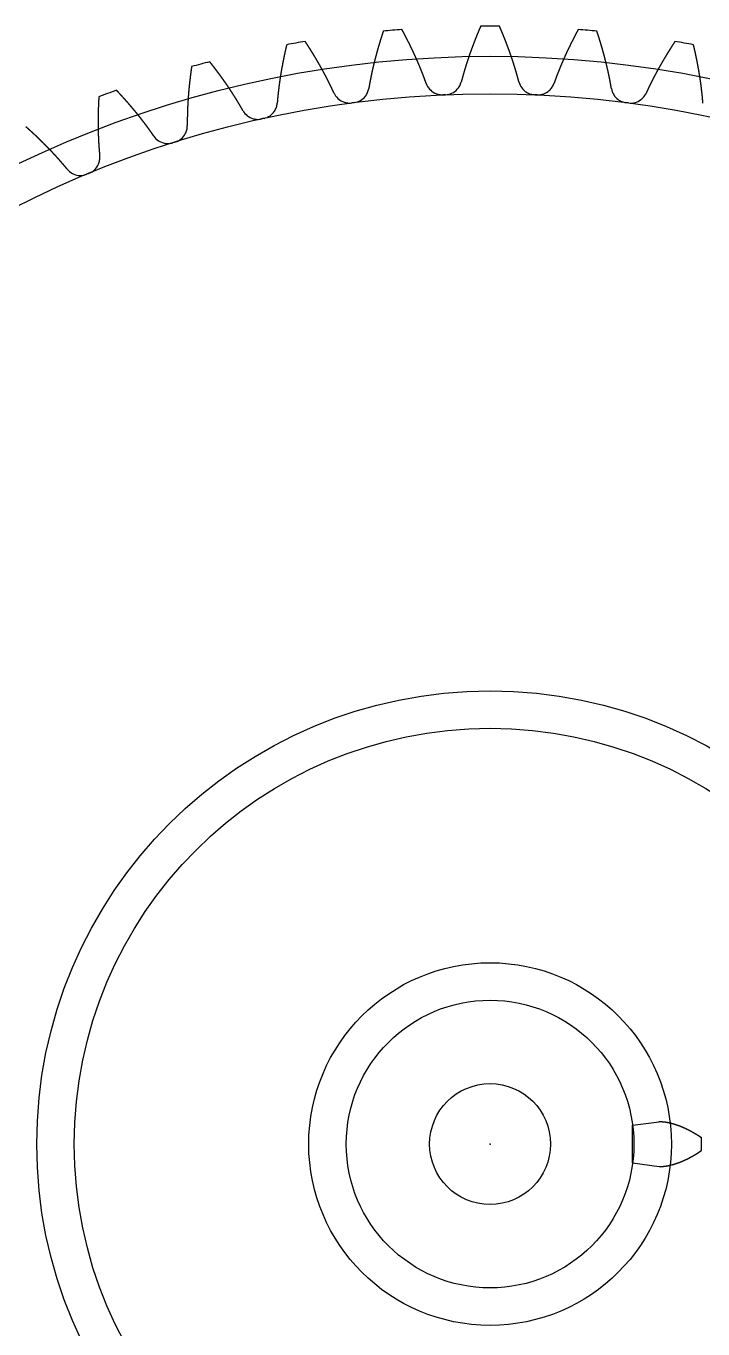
# Model space of a CAD drawing. Header units: centimetres. Extents: x -4.62 to 4.63, y -4.62 to 4.62.
# Drawn here: x -1.92 to 0.88, y -0.76 to 4.62 of the extents above; entities that cross this region are included whole.
import ezdxf

# ---------------------------------------------------------------- set-up
doc = ezdxf.new("R2010")
doc.units = ezdxf.units.CM
doc.header["$MEASUREMENT"] = 0
for name, color, linetype in [('', 7, 'Continuous'), ('Spur Gear (12 teeth)_Sketch1', 7, 'Continuous'), ('Spur Gear (12 teeth)_Sketch2', 7, 'Continuous'), ('Spur Gear (12 teeth)_Sketch3', 7, 'Continuous'), ('Spur Gear (30 teeth)_Sketch1', 7, 'Continuous'), ('Spur Gear (30 teeth)_Sketch2', 7, 'Continuous'), ('Spur Gear (30 teeth)_Sketch3', 7, 'Continuous'), ('Spur Gear (72 teeth)_Sketch1', 7, 'Continuous'), ('Spur Gear (72 teeth)_Sketch2', 7, 'Continuous'), ('Spur Gear (72 teeth)_Sketch3', 7, 'Continuous')]:
    doc.layers.add(name, color=color, linetype=linetype)

# ---------------------------------------------------------------- blocks, each defined once
blk = doc.blocks.new('SpurGear(72teeth)')
at = {"layer": 'Spur Gear (72 teeth)_Sketch1'}
for radius in [4.3449, 0.25]:
    blk.add_circle((0, 0), radius, dxfattribs=at)
blk.add_point((0, 0), dxfattribs=at)
at = {"layer": 'Spur Gear (72 teeth)_Sketch2'}
blk.add_point((0, 0), dxfattribs=at)
at = {"layer": 'Spur Gear (72 teeth)_Sketch3'}
blk.add_circle((0, 0), 4.5, dxfattribs=at)
blk.add_point((0, 0), dxfattribs=at)
blk = doc.blocks.new('SpurGear(30teeth)')
at = {"layer": 'Spur Gear (30 teeth)_Sketch1'}
for radius in [1.7199, 0.25]:
    blk.add_circle((0, 0), radius, dxfattribs=at)
blk.add_point((0, 0), dxfattribs=at)
at = {"layer": 'Spur Gear (30 teeth)_Sketch2'}
for p, q in [((1.715, 0.1156), (1.7579, 0.1184)), ((1.715, -0.1156), (1.715, 0.1156)), ((1.715, -0.1156), (1.7579, -0.1184))]:
    blk.add_line(p, q, dxfattribs=at)
blk.add_arc((0, 0), 2, 358.6797, 1.3203, dxfattribs=at)
for points in [[(1.7579, 0.1184), (1.7586, 0.1185), (1.76, 0.1185), (1.7621, 0.1186), (1.7649, 0.1186), (1.7683, 0.1185), (1.7718, 0.1183), (1.7753, 0.118), (1.7788, 0.1177), (1.7822, 0.1173), (1.7857, 0.117), (1.7892, 0.1166), (1.7927, 0.1162), (1.7962, 0.1157), (1.7996, 0.1152), (1.8031, 0.1146), (1.8066, 0.1141), (1.8101, 0.1134), (1.8136, 0.1128), (1.817, 0.1121), (1.8205, 0.1114), (1.824, 0.1107), (1.8275, 0.11), (1.831, 0.1092), (1.8344, 0.1084), (1.8379, 0.1076), (1.8414, 0.1067), (1.8449, 0.1059), (1.8483, 0.105), (1.8518, 0.1041), (1.8553, 0.1031), (1.8587, 0.1022), (1.8622, 0.1012), (1.8657, 0.1002), (1.8691, 0.0991), (1.8726, 0.0981), (1.8761, 0.097), (1.8795, 0.0959), (1.883, 0.0948), (1.8864, 0.0937), (1.8899, 0.0925), (1.8934, 0.0914), (1.8968, 0.0902), (1.9003, 0.089), (1.9037, 0.0877), (1.9072, 0.0865), (1.9106, 0.0852), (1.9141, 0.0839), (1.9175, 0.0826), (1.9209, 0.0813), (1.9244, 0.0799), (1.9278, 0.0786), (1.9313, 0.0772), (1.9347, 0.0758), (1.9381, 0.0744), (1.9415, 0.073), (1.945, 0.0715), (1.9484, 0.0701), (1.9518, 0.0686), (1.9552, 0.0671), (1.9587, 0.0656), (1.9621, 0.064), (1.9655, 0.0625), (1.9689, 0.0609), (1.9723, 0.0593), (1.9757, 0.0577), (1.9791, 0.0561), (1.9825, 0.0545), (1.9859, 0.0528), (1.9893, 0.0512), (1.9927, 0.0495), (1.9954, 0.0481), (1.9974, 0.0471), (1.9988, 0.0464), (1.9995, 0.0461)], [(1.7579, -0.1184), (1.7586, -0.1185), (1.76, -0.1185), (1.7621, -0.1186), (1.7649, -0.1186), (1.7683, -0.1185), (1.7718, -0.1183), (1.7753, -0.118), (1.7788, -0.1177), (1.7822, -0.1173), (1.7857, -0.117), (1.7892, -0.1166), (1.7927, -0.1162), (1.7962, -0.1157), (1.7996, -0.1152), (1.8031, -0.1146), (1.8066, -0.1141), (1.8101, -0.1134), (1.8136, -0.1128), (1.817, -0.1121), (1.8205, -0.1114), (1.824, -0.1107), (1.8275, -0.11), (1.831, -0.1092), (1.8344, -0.1084), (1.8379, -0.1076), (1.8414, -0.1067), (1.8449, -0.1059), (1.8483, -0.105), (1.8518, -0.1041), (1.8553, -0.1031), (1.8587, -0.1022), (1.8622, -0.1012), (1.8657, -0.1002), (1.8691, -0.0991), (1.8726, -0.0981), (1.8761, -0.097), (1.8795, -0.0959), (1.883, -0.0948), (1.8864, -0.0937), (1.8899, -0.0925), (1.8934, -0.0914), (1.8968, -0.0902), (1.9003, -0.089), (1.9037, -0.0877), (1.9072, -0.0865), (1.9106, -0.0852), (1.9141, -0.0839), (1.9175, -0.0826), (1.9209, -0.0813), (1.9244, -0.0799), (1.9278, -0.0786), (1.9313, -0.0772), (1.9347, -0.0758), (1.9381, -0.0744), (1.9415, -0.073), (1.945, -0.0715), (1.9484, -0.0701), (1.9518, -0.0686), (1.9552, -0.0671), (1.9587, -0.0656), (1.9621, -0.064), (1.9655, -0.0625), (1.9689, -0.0609), (1.9723, -0.0593), (1.9757, -0.0577), (1.9791, -0.0561), (1.9825, -0.0545), (1.9859, -0.0528), (1.9893, -0.0512), (1.9927, -0.0495), (1.9954, -0.0481), (1.9974, -0.0471), (1.9988, -0.0464), (1.9995, -0.0461)]]:
    blk.add_open_spline(points, degree=5, dxfattribs=at)
blk.add_point((0, 0), dxfattribs=at)
at = {"layer": 'Spur Gear (30 teeth)_Sketch3'}
blk.add_circle((0, 0), 1.875, dxfattribs=at)
blk.add_point((0, 0), dxfattribs=at)
blk = doc.blocks.new('SpurGear(12teeth)')
at = {"layer": 'Spur Gear (12 teeth)_Sketch1'}
for radius in [0.5949, 0.25]:
    blk.add_circle((0, 0), radius, dxfattribs=at)
blk.add_point((0, 0), dxfattribs=at)
at = {"layer": 'Spur Gear (12 teeth)_Sketch2'}
for p, q in [((0.5888, 0.0782), (0.6987, 0.0926)), ((0.5888, -0.0782), (0.5888, 0.0782)), ((0.5888, -0.0782), (0.6987, -0.0926))]:
    blk.add_line(p, q, dxfattribs=at)
blk.add_arc((0, 0), 0.875, 358.2611, 1.7389, dxfattribs=at)
for points in [[(0.6987, 0.0926), (0.6992, 0.0927), (0.7001, 0.0928), (0.7016, 0.0929), (0.7036, 0.093), (0.7062, 0.093), (0.7087, 0.0929), (0.7112, 0.0927), (0.7137, 0.0925), (0.7163, 0.0923), (0.7188, 0.092), (0.7213, 0.0918), (0.7239, 0.0915), (0.7264, 0.0911), (0.729, 0.0907), (0.7315, 0.0903), (0.734, 0.0898), (0.7366, 0.0893), (0.7391, 0.0888), (0.7417, 0.0882), (0.7442, 0.0876), (0.7468, 0.087), (0.7493, 0.0864), (0.7519, 0.0857), (0.7544, 0.085), (0.757, 0.0843), (0.7595, 0.0836), (0.7621, 0.0828), (0.7646, 0.082), (0.7672, 0.0812), (0.7697, 0.0804), (0.7723, 0.0795), (0.7748, 0.0786), (0.7773, 0.0777), (0.7799, 0.0768), (0.7824, 0.0758), (0.785, 0.0749), (0.7875, 0.0739), (0.79, 0.0729), (0.7926, 0.0718), (0.7951, 0.0708), (0.7976, 0.0697), (0.8002, 0.0686), (0.8027, 0.0675), (0.8052, 0.0663), (0.8077, 0.0652), (0.8102, 0.064), (0.8128, 0.0628), (0.8153, 0.0615), (0.8178, 0.0603), (0.8203, 0.059), (0.8228, 0.0578), (0.8253, 0.0565), (0.8278, 0.0551), (0.8303, 0.0538), (0.8328, 0.0524), (0.8353, 0.0511), (0.8378, 0.0497), (0.8402, 0.0483), (0.8427, 0.0468), (0.8452, 0.0454), (0.8477, 0.0439), (0.8501, 0.0424), (0.8526, 0.0409), (0.8551, 0.0394), (0.8575, 0.0378), (0.86, 0.0363), (0.8624, 0.0347), (0.8649, 0.0331), (0.8673, 0.0315), (0.8697, 0.0299), (0.8717, 0.0286), (0.8731, 0.0276), (0.8741, 0.0269), (0.8746, 0.0266)], [(0.6987, -0.0926), (0.6992, -0.0927), (0.7001, -0.0928), (0.7016, -0.0929), (0.7036, -0.093), (0.7062, -0.093), (0.7087, -0.0929), (0.7112, -0.0927), (0.7137, -0.0925), (0.7163, -0.0923), (0.7188, -0.092), (0.7213, -0.0918), (0.7239, -0.0915), (0.7264, -0.0911), (0.729, -0.0907), (0.7315, -0.0903), (0.734, -0.0898), (0.7366, -0.0893), (0.7391, -0.0888), (0.7417, -0.0882), (0.7442, -0.0876), (0.7468, -0.087), (0.7493, -0.0864), (0.7519, -0.0857), (0.7544, -0.085), (0.757, -0.0843), (0.7595, -0.0836), (0.7621, -0.0828), (0.7646, -0.082), (0.7672, -0.0812), (0.7697, -0.0804), (0.7723, -0.0795), (0.7748, -0.0786), (0.7773, -0.0777), (0.7799, -0.0768), (0.7824, -0.0758), (0.785, -0.0749), (0.7875, -0.0739), (0.79, -0.0729), (0.7926, -0.0718), (0.7951, -0.0708), (0.7976, -0.0697), (0.8002, -0.0686), (0.8027, -0.0675), (0.8052, -0.0663), (0.8077, -0.0652), (0.8102, -0.064), (0.8128, -0.0628), (0.8153, -0.0615), (0.8178, -0.0603), (0.8203, -0.059), (0.8228, -0.0578), (0.8253, -0.0565), (0.8278, -0.0551), (0.8303, -0.0538), (0.8328, -0.0524), (0.8353, -0.0511), (0.8378, -0.0497), (0.8402, -0.0483), (0.8427, -0.0468), (0.8452, -0.0454), (0.8477, -0.0439), (0.8501, -0.0424), (0.8526, -0.0409), (0.8551, -0.0394), (0.8575, -0.0378), (0.86, -0.0363), (0.8624, -0.0347), (0.8649, -0.0331), (0.8673, -0.0315), (0.8697, -0.0299), (0.8717, -0.0286), (0.8731, -0.0276), (0.8741, -0.0269), (0.8746, -0.0266)]]:
    blk.add_open_spline(points, degree=5, dxfattribs=at)
blk.add_point((0, 0), dxfattribs=at)
at = {"layer": 'Spur Gear (12 teeth)_Sketch3'}
blk.add_circle((0, 0), 0.75, dxfattribs=at)
blk.add_point((0, 0), dxfattribs=at)

msp = doc.modelspace()

# ---------------------------------------------------------------- linework, layer by layer
at = {"layer": ''}
msp.add_circle((0, 0, 0.5), 0.25, dxfattribs=at)
for radius, start, end in [(4.625, 94.5186, 95.4814), (4.625, 89.5186, 90.4814), (4.625, 84.5186, 85.4814), (4.625, 99.5186, 100.4814), (4.625, 79.5186, 80.4814), (4.625, 104.5186, 105.4814), (4.625, 109.5186, 110.4814), (4.3449, 92.4288, 92.5712), (4.3449, 87.4288, 87.5712), (4.3449, 97.4288, 97.5712), (4.3449, 82.4288, 82.5712), (4.3449, 102.4288, 102.5712), (4.3449, 107.4288, 107.5712), (4.3449, 112.4288, 112.5712)]:
    msp.add_arc((0, 0, 0.5), radius, start, end, dxfattribs=at)
for points, degree, knots in [([(-0.4418, 4.6039, 0.5), (-0.4422, 4.6027, 0.5), (-0.4429, 4.6004, 0.5), (-0.4441, 4.5969, 0.5), (-0.4456, 4.5923, 0.5), (-0.4475, 4.5865, 0.5), (-0.4493, 4.5807, 0.5), (-0.4512, 4.5749, 0.5), (-0.453, 4.5691, 0.5), (-0.4548, 4.5633, 0.5), (-0.4566, 4.5575, 0.5), (-0.4583, 4.5517, 0.5), (-0.46, 4.5459, 0.5), (-0.4617, 4.5401, 0.5), (-0.4634, 4.5342, 0.5), (-0.4651, 4.5284, 0.5), (-0.4667, 4.5226, 0.5), (-0.4684, 4.5168, 0.5), (-0.4699, 4.511, 0.5), (-0.4715, 4.5052, 0.5), (-0.4731, 4.4994, 0.5), (-0.4746, 4.4936, 0.5), (-0.4761, 4.4877, 0.5), (-0.4776, 4.4819, 0.5), (-0.479, 4.4761, 0.5), (-0.4805, 4.4703, 0.5), (-0.4819, 4.4645, 0.5), (-0.4833, 4.4586, 0.5), (-0.4846, 4.4528, 0.5), (-0.486, 4.447, 0.5), (-0.4873, 4.4412, 0.5), (-0.4886, 4.4354, 0.5), (-0.4898, 4.4295, 0.5), (-0.4911, 4.4237, 0.5), (-0.4923, 4.4179, 0.5), (-0.4934, 4.4121, 0.5), (-0.4946, 4.4062, 0.5), (-0.4957, 4.4004, 0.5), (-0.4968, 4.3946, 0.5), (-0.4979, 4.3888, 0.5), (-0.499, 4.383, 0.5), (-0.4999, 4.3774, 0.5), (-0.5007, 4.3729, 0.5), (-0.5012, 4.3696, 0.5), (-0.5016, 4.3675, 0.5), (-0.5017, 4.3666, 0.5)], 5, [-1, -1, -1, -1, -1, -1, -0.9857143, -0.9714286, -0.9571429, -0.9428571, -0.9285714, -0.9142857, -0.9, -0.8857143, -0.8714286, -0.8571429, -0.8428571, -0.8285714, -0.8142857, -0.8, -0.7857143, -0.7714286, -0.7571429, -0.7428571, -0.7285714, -0.7142857, -0.7, -0.6857143, -0.6714286, -0.6571429, -0.6428571, -0.6285714, -0.6142857, -0.6, -0.5857143, -0.5714286, -0.5571429, -0.5428571, -0.5285714, -0.5142857, -0.5, -0.4857143, -0.4714286, -0.4571429, -0.4428571, -0.4285714, -0.4169569, -0.4169569, -0.4169569, -0.4169569, -0.4169569, -0.4169569]), ([(-0.2641, 4.3874, 0.5), (-0.2644, 4.3883, 0.5), (-0.2652, 4.3903, 0.5), (-0.2663, 4.3934, 0.5), (-0.2678, 4.3977, 0.5), (-0.2697, 4.403, 0.5), (-0.2718, 4.4086, 0.5), (-0.2738, 4.4141, 0.5), (-0.2759, 4.4197, 0.5), (-0.278, 4.4252, 0.5), (-0.2802, 4.4307, 0.5), (-0.2824, 4.4363, 0.5), (-0.2846, 4.4418, 0.5), (-0.2868, 4.4473, 0.5), (-0.2891, 4.4528, 0.5), (-0.2913, 4.4583, 0.5), (-0.2936, 4.4638, 0.5), (-0.296, 4.4693, 0.5), (-0.2983, 4.4748, 0.5), (-0.3007, 4.4803, 0.5), (-0.3031, 4.4858, 0.5), (-0.3055, 4.4913, 0.5), (-0.3079, 4.4968, 0.5), (-0.3104, 4.5022, 0.5), (-0.3129, 4.5077, 0.5), (-0.3154, 4.5132, 0.5), (-0.318, 4.5186, 0.5), (-0.3205, 4.5241, 0.5), (-0.3231, 4.5295, 0.5), (-0.3257, 4.535, 0.5), (-0.3283, 4.5404, 0.5), (-0.331, 4.5458, 0.5), (-0.3336, 4.5513, 0.5), (-0.3363, 4.5567, 0.5), (-0.339, 4.5621, 0.5), (-0.3418, 4.5675, 0.5), (-0.3445, 4.5729, 0.5), (-0.3473, 4.5783, 0.5), (-0.3501, 4.5837, 0.5), (-0.3529, 4.5891, 0.5), (-0.3557, 4.5945, 0.5), (-0.3586, 4.5999, 0.5), (-0.3609, 4.6042, 0.5), (-0.3626, 4.6074, 0.5), (-0.3638, 4.6096, 0.5), (-0.3644, 4.6106, 0.5)], 5, [0.4169569, 0.4169569, 0.4169569, 0.4169569, 0.4169569, 0.4169569, 0.4285714, 0.4428571, 0.4571429, 0.4714286, 0.4857143, 0.5, 0.5142857, 0.5285714, 0.5428571, 0.5571429, 0.5714286, 0.5857143, 0.6, 0.6142857, 0.6285714, 0.6428571, 0.6571429, 0.6714286, 0.6857143, 0.7, 0.7142857, 0.7285714, 0.7428571, 0.7571429, 0.7714286, 0.7857143, 0.8, 0.8142857, 0.8285714, 0.8428571, 0.8571429, 0.8714286, 0.8857143, 0.9, 0.9142857, 0.9285714, 0.9428571, 0.9571429, 0.9714286, 0.9857143, 1, 1, 1, 1, 1, 1]), ([(-0.0389, 4.6248, 0.5), (-0.0393, 4.6237, 0.5), (-0.0403, 4.6215, 0.5), (-0.0418, 4.6181, 0.5), (-0.0437, 4.6136, 0.5), (-0.0461, 4.608, 0.5), (-0.0484, 4.6024, 0.5), (-0.0507, 4.5968, 0.5), (-0.0531, 4.5912, 0.5), (-0.0553, 4.5855, 0.5), (-0.0576, 4.5799, 0.5), (-0.0599, 4.5743, 0.5), (-0.0621, 4.5687, 0.5), (-0.0643, 4.563, 0.5), (-0.0665, 4.5574, 0.5), (-0.0686, 4.5517, 0.5), (-0.0708, 4.5461, 0.5), (-0.0729, 4.5404, 0.5), (-0.075, 4.5348, 0.5), (-0.0771, 4.5291, 0.5), (-0.0791, 4.5235, 0.5), (-0.0812, 4.5178, 0.5), (-0.0832, 4.5122, 0.5), (-0.0851, 4.5065, 0.5), (-0.0871, 4.5008, 0.5), (-0.089, 4.4952, 0.5), (-0.0909, 4.4895, 0.5), (-0.0928, 4.4838, 0.5), (-0.0947, 4.4781, 0.5), (-0.0965, 4.4724, 0.5), (-0.0983, 4.4668, 0.5), (-0.1001, 4.4611, 0.5), (-0.1019, 4.4554, 0.5), (-0.1036, 4.4497, 0.5), (-0.1053, 4.444, 0.5), (-0.107, 4.4383, 0.5), (-0.1087, 4.4326, 0.5), (-0.1103, 4.4269, 0.5), (-0.1119, 4.4212, 0.5), (-0.1135, 4.4155, 0.5), (-0.1151, 4.4098, 0.5), (-0.1165, 4.4043, 0.5), (-0.1177, 4.3999, 0.5), (-0.1185, 4.3967, 0.5), (-0.119, 4.3946, 0.5), (-0.1193, 4.3937, 0.5)], 5, [-1, -1, -1, -1, -1, -1, -0.9857143, -0.9714286, -0.9571429, -0.9428571, -0.9285714, -0.9142857, -0.9, -0.8857143, -0.8714286, -0.8571429, -0.8428571, -0.8285714, -0.8142857, -0.8, -0.7857143, -0.7714286, -0.7571429, -0.7428571, -0.7285714, -0.7142857, -0.7, -0.6857143, -0.6714286, -0.6571429, -0.6428571, -0.6285714, -0.6142857, -0.6, -0.5857143, -0.5714286, -0.5571429, -0.5428571, -0.5285714, -0.5142857, -0.5, -0.4857143, -0.4714286, -0.4571429, -0.4428571, -0.4285714, -0.4169569, -0.4169569, -0.4169569, -0.4169569, -0.4169569, -0.4169569]), ([(0.1193, 4.3937, 0.5), (0.119, 4.3946, 0.5), (0.1185, 4.3967, 0.5), (0.1177, 4.3999, 0.5), (0.1165, 4.4043, 0.5), (0.1151, 4.4098, 0.5), (0.1135, 4.4155, 0.5), (0.1119, 4.4212, 0.5), (0.1103, 4.4269, 0.5), (0.1087, 4.4326, 0.5), (0.107, 4.4383, 0.5), (0.1053, 4.444, 0.5), (0.1036, 4.4497, 0.5), (0.1019, 4.4554, 0.5), (0.1001, 4.4611, 0.5), (0.0983, 4.4668, 0.5), (0.0965, 4.4724, 0.5), (0.0947, 4.4781, 0.5), (0.0928, 4.4838, 0.5), (0.0909, 4.4895, 0.5), (0.089, 4.4952, 0.5), (0.0871, 4.5008, 0.5), (0.0851, 4.5065, 0.5), (0.0832, 4.5122, 0.5), (0.0812, 4.5178, 0.5), (0.0791, 4.5235, 0.5), (0.0771, 4.5291, 0.5), (0.075, 4.5348, 0.5), (0.0729, 4.5404, 0.5), (0.0708, 4.5461, 0.5), (0.0686, 4.5517, 0.5), (0.0665, 4.5574, 0.5), (0.0643, 4.563, 0.5), (0.0621, 4.5687, 0.5), (0.0599, 4.5743, 0.5), (0.0576, 4.5799, 0.5), (0.0553, 4.5855, 0.5), (0.0531, 4.5912, 0.5), (0.0507, 4.5968, 0.5), (0.0484, 4.6024, 0.5), (0.0461, 4.608, 0.5), (0.0437, 4.6136, 0.5), (0.0418, 4.6181, 0.5), (0.0403, 4.6215, 0.5), (0.0393, 4.6237, 0.5), (0.0389, 4.6248, 0.5)], 5, [0.4169569, 0.4169569, 0.4169569, 0.4169569, 0.4169569, 0.4169569, 0.4285714, 0.4428571, 0.4571429, 0.4714286, 0.4857143, 0.5, 0.5142857, 0.5285714, 0.5428571, 0.5571429, 0.5714286, 0.5857143, 0.6, 0.6142857, 0.6285714, 0.6428571, 0.6571429, 0.6714286, 0.6857143, 0.7, 0.7142857, 0.7285714, 0.7428571, 0.7571429, 0.7714286, 0.7857143, 0.8, 0.8142857, 0.8285714, 0.8428571, 0.8571429, 0.8714286, 0.8857143, 0.9, 0.9142857, 0.9285714, 0.9428571, 0.9571429, 0.9714286, 0.9857143, 1, 1, 1, 1, 1, 1]), ([(0.3644, 4.6106, 0.5), (0.3638, 4.6096, 0.5), (0.3626, 4.6074, 0.5), (0.3609, 4.6042, 0.5), (0.3586, 4.5999, 0.5), (0.3557, 4.5945, 0.5), (0.3529, 4.5891, 0.5), (0.3501, 4.5837, 0.5), (0.3473, 4.5783, 0.5), (0.3445, 4.5729, 0.5), (0.3418, 4.5675, 0.5), (0.339, 4.5621, 0.5), (0.3363, 4.5567, 0.5), (0.3336, 4.5513, 0.5), (0.331, 4.5458, 0.5), (0.3283, 4.5404, 0.5), (0.3257, 4.535, 0.5), (0.3231, 4.5295, 0.5), (0.3205, 4.5241, 0.5), (0.318, 4.5186, 0.5), (0.3154, 4.5132, 0.5), (0.3129, 4.5077, 0.5), (0.3104, 4.5022, 0.5), (0.3079, 4.4968, 0.5), (0.3055, 4.4913, 0.5), (0.3031, 4.4858, 0.5), (0.3007, 4.4803, 0.5), (0.2983, 4.4748, 0.5), (0.296, 4.4693, 0.5), (0.2936, 4.4638, 0.5), (0.2913, 4.4583, 0.5), (0.2891, 4.4528, 0.5), (0.2868, 4.4473, 0.5), (0.2846, 4.4418, 0.5), (0.2824, 4.4363, 0.5), (0.2802, 4.4307, 0.5), (0.278, 4.4252, 0.5), (0.2759, 4.4197, 0.5), (0.2738, 4.4141, 0.5), (0.2718, 4.4086, 0.5), (0.2697, 4.403, 0.5), (0.2678, 4.3977, 0.5), (0.2663, 4.3934, 0.5), (0.2652, 4.3903, 0.5), (0.2644, 4.3883, 0.5), (0.2641, 4.3874, 0.5)], 5, [-1, -1, -1, -1, -1, -1, -0.9857143, -0.9714286, -0.9571429, -0.9428571, -0.9285714, -0.9142857, -0.9, -0.8857143, -0.8714286, -0.8571429, -0.8428571, -0.8285714, -0.8142857, -0.8, -0.7857143, -0.7714286, -0.7571429, -0.7428571, -0.7285714, -0.7142857, -0.7, -0.6857143, -0.6714286, -0.6571429, -0.6428571, -0.6285714, -0.6142857, -0.6, -0.5857143, -0.5714286, -0.5571429, -0.5428571, -0.5285714, -0.5142857, -0.5, -0.4857143, -0.4714286, -0.4571429, -0.4428571, -0.4285714, -0.4169569, -0.4169569, -0.4169569, -0.4169569, -0.4169569, -0.4169569]), ([(0.5017, 4.3666, 0.5), (0.5016, 4.3675, 0.5), (0.5012, 4.3696, 0.5), (0.5007, 4.3729, 0.5), (0.4999, 4.3774, 0.5), (0.499, 4.383, 0.5), (0.4979, 4.3888, 0.5), (0.4968, 4.3946, 0.5), (0.4957, 4.4004, 0.5), (0.4946, 4.4062, 0.5), (0.4934, 4.4121, 0.5), (0.4923, 4.4179, 0.5), (0.4911, 4.4237, 0.5), (0.4898, 4.4295, 0.5), (0.4886, 4.4354, 0.5), (0.4873, 4.4412, 0.5), (0.486, 4.447, 0.5), (0.4846, 4.4528, 0.5), (0.4833, 4.4586, 0.5), (0.4819, 4.4645, 0.5), (0.4805, 4.4703, 0.5), (0.479, 4.4761, 0.5), (0.4776, 4.4819, 0.5), (0.4761, 4.4877, 0.5), (0.4746, 4.4936, 0.5), (0.4731, 4.4994, 0.5), (0.4715, 4.5052, 0.5), (0.4699, 4.511, 0.5), (0.4684, 4.5168, 0.5), (0.4667, 4.5226, 0.5), (0.4651, 4.5284, 0.5), (0.4634, 4.5342, 0.5), (0.4617, 4.5401, 0.5), (0.46, 4.5459, 0.5), (0.4583, 4.5517, 0.5), (0.4566, 4.5575, 0.5), (0.4548, 4.5633, 0.5), (0.453, 4.5691, 0.5), (0.4512, 4.5749, 0.5), (0.4493, 4.5807, 0.5), (0.4475, 4.5865, 0.5), (0.4456, 4.5923, 0.5), (0.4441, 4.5969, 0.5), (0.4429, 4.6004, 0.5), (0.4422, 4.6027, 0.5), (0.4418, 4.6039, 0.5)], 5, [0.4169569, 0.4169569, 0.4169569, 0.4169569, 0.4169569, 0.4169569, 0.4285714, 0.4428571, 0.4571429, 0.4714286, 0.4857143, 0.5, 0.5142857, 0.5285714, 0.5428571, 0.5571429, 0.5714286, 0.5857143, 0.6, 0.6142857, 0.6285714, 0.6428571, 0.6571429, 0.6714286, 0.6857143, 0.7, 0.7142857, 0.7285714, 0.7428571, 0.7571429, 0.7714286, 0.7857143, 0.8, 0.8142857, 0.8285714, 0.8428571, 0.8571429, 0.8714286, 0.8857143, 0.9, 0.9142857, 0.9285714, 0.9428571, 0.9571429, 0.9714286, 0.9857143, 1, 1, 1, 1, 1, 1]), ([(-0.8414, 4.5478, 0.5), (-0.8416, 4.5466, 0.5), (-0.8422, 4.5443, 0.5), (-0.8431, 4.5407, 0.5), (-0.8442, 4.536, 0.5), (-0.8455, 4.53, 0.5), (-0.8469, 4.5241, 0.5), (-0.8482, 4.5181, 0.5), (-0.8495, 4.5122, 0.5), (-0.8508, 4.5063, 0.5), (-0.852, 4.5003, 0.5), (-0.8533, 4.4944, 0.5), (-0.8545, 4.4885, 0.5), (-0.8557, 4.4825, 0.5), (-0.8569, 4.4766, 0.5), (-0.858, 4.4707, 0.5), (-0.8591, 4.4647, 0.5), (-0.8602, 4.4588, 0.5), (-0.8613, 4.4529, 0.5), (-0.8624, 4.4469, 0.5), (-0.8634, 4.441, 0.5), (-0.8644, 4.4351, 0.5), (-0.8654, 4.4292, 0.5), (-0.8664, 4.4232, 0.5), (-0.8673, 4.4173, 0.5), (-0.8683, 4.4114, 0.5), (-0.8692, 4.4055, 0.5), (-0.87, 4.3996, 0.5), (-0.8709, 4.3936, 0.5), (-0.8717, 4.3877, 0.5), (-0.8725, 4.3818, 0.5), (-0.8733, 4.3759, 0.5), (-0.874, 4.37, 0.5), (-0.8747, 4.3641, 0.5), (-0.8754, 4.3582, 0.5), (-0.8761, 4.3523, 0.5), (-0.8768, 4.3464, 0.5), (-0.8774, 4.3405, 0.5), (-0.878, 4.3346, 0.5), (-0.8785, 4.3287, 0.5), (-0.8791, 4.3228, 0.5), (-0.8795, 4.3171, 0.5), (-0.8799, 4.3126, 0.5), (-0.8802, 4.3093, 0.5), (-0.8803, 4.3072, 0.5), (-0.8804, 4.3062, 0.5)], 5, [-1, -1, -1, -1, -1, -1, -0.9857143, -0.9714286, -0.9571429, -0.9428571, -0.9285714, -0.9142857, -0.9, -0.8857143, -0.8714286, -0.8571429, -0.8428571, -0.8285714, -0.8142857, -0.8, -0.7857143, -0.7714286, -0.7571429, -0.7428571, -0.7285714, -0.7142857, -0.7, -0.6857143, -0.6714286, -0.6571429, -0.6428571, -0.6285714, -0.6142857, -0.6, -0.5857143, -0.5714286, -0.5571429, -0.5428571, -0.5285714, -0.5142857, -0.5, -0.4857143, -0.4714286, -0.4571429, -0.4428571, -0.4285714, -0.4169569, -0.4169569, -0.4169569, -0.4169569, -0.4169569, -0.4169569]), ([(-0.6455, 4.3476, 0.5), (-0.6459, 4.3485, 0.5), (-0.6468, 4.3505, 0.5), (-0.6482, 4.3535, 0.5), (-0.65, 4.3576, 0.5), (-0.6524, 4.3627, 0.5), (-0.655, 4.3681, 0.5), (-0.6575, 4.3735, 0.5), (-0.6601, 4.3788, 0.5), (-0.6627, 4.3841, 0.5), (-0.6653, 4.3894, 0.5), (-0.6679, 4.3948, 0.5), (-0.6706, 4.4001, 0.5), (-0.6733, 4.4054, 0.5), (-0.676, 4.4107, 0.5), (-0.6788, 4.416, 0.5), (-0.6816, 4.4213, 0.5), (-0.6844, 4.4265, 0.5), (-0.6872, 4.4318, 0.5), (-0.69, 4.4371, 0.5), (-0.6929, 4.4423, 0.5), (-0.6958, 4.4476, 0.5), (-0.6987, 4.4528, 0.5), (-0.7016, 4.458, 0.5), (-0.7046, 4.4633, 0.5), (-0.7076, 4.4685, 0.5), (-0.7106, 4.4737, 0.5), (-0.7136, 4.4789, 0.5), (-0.7166, 4.4841, 0.5), (-0.7197, 4.4893, 0.5), (-0.7228, 4.4945, 0.5), (-0.7259, 4.4997, 0.5), (-0.729, 4.5049, 0.5), (-0.7322, 4.51, 0.5), (-0.7354, 4.5152, 0.5), (-0.7386, 4.5203, 0.5), (-0.7418, 4.5255, 0.5), (-0.745, 4.5306, 0.5), (-0.7483, 4.5358, 0.5), (-0.7515, 4.5409, 0.5), (-0.7548, 4.546, 0.5), (-0.7581, 4.5511, 0.5), (-0.7608, 4.5552, 0.5), (-0.7628, 4.5583, 0.5), (-0.7642, 4.5603, 0.5), (-0.7648, 4.5613, 0.5)], 5, [0.4169569, 0.4169569, 0.4169569, 0.4169569, 0.4169569, 0.4169569, 0.4285714, 0.4428571, 0.4571429, 0.4714286, 0.4857143, 0.5, 0.5142857, 0.5285714, 0.5428571, 0.5571429, 0.5714286, 0.5857143, 0.6, 0.6142857, 0.6285714, 0.6428571, 0.6571429, 0.6714286, 0.6857143, 0.7, 0.7142857, 0.7285714, 0.7428571, 0.7571429, 0.7714286, 0.7857143, 0.8, 0.8142857, 0.8285714, 0.8428571, 0.8571429, 0.8714286, 0.8857143, 0.9, 0.9142857, 0.9285714, 0.9428571, 0.9571429, 0.9714286, 0.9857143, 1, 1, 1, 1, 1, 1]), ([(0.7648, 4.5613, 0.5), (0.7642, 4.5603, 0.5), (0.7628, 4.5583, 0.5), (0.7608, 4.5552, 0.5), (0.7581, 4.5511, 0.5), (0.7548, 4.546, 0.5), (0.7515, 4.5409, 0.5), (0.7483, 4.5358, 0.5), (0.745, 4.5306, 0.5), (0.7418, 4.5255, 0.5), (0.7386, 4.5203, 0.5), (0.7354, 4.5152, 0.5), (0.7322, 4.51, 0.5), (0.729, 4.5049, 0.5), (0.7259, 4.4997, 0.5), (0.7228, 4.4945, 0.5), (0.7197, 4.4893, 0.5), (0.7166, 4.4841, 0.5), (0.7136, 4.4789, 0.5), (0.7106, 4.4737, 0.5), (0.7076, 4.4685, 0.5), (0.7046, 4.4633, 0.5), (0.7016, 4.458, 0.5), (0.6987, 4.4528, 0.5), (0.6958, 4.4476, 0.5), (0.6929, 4.4423, 0.5), (0.69, 4.4371, 0.5), (0.6872, 4.4318, 0.5), (0.6844, 4.4265, 0.5), (0.6816, 4.4213, 0.5), (0.6788, 4.416, 0.5), (0.676, 4.4107, 0.5), (0.6733, 4.4054, 0.5), (0.6706, 4.4001, 0.5), (0.6679, 4.3948, 0.5), (0.6653, 4.3894, 0.5), (0.6627, 4.3841, 0.5), (0.6601, 4.3788, 0.5), (0.6575, 4.3735, 0.5), (0.655, 4.3681, 0.5), (0.6524, 4.3627, 0.5), (0.65, 4.3576, 0.5), (0.6482, 4.3535, 0.5), (0.6468, 4.3505, 0.5), (0.6459, 4.3485, 0.5), (0.6455, 4.3476, 0.5)], 5, [-1, -1, -1, -1, -1, -1, -0.9857143, -0.9714286, -0.9571429, -0.9428571, -0.9285714, -0.9142857, -0.9, -0.8857143, -0.8714286, -0.8571429, -0.8428571, -0.8285714, -0.8142857, -0.8, -0.7857143, -0.7714286, -0.7571429, -0.7428571, -0.7285714, -0.7142857, -0.7, -0.6857143, -0.6714286, -0.6571429, -0.6428571, -0.6285714, -0.6142857, -0.6, -0.5857143, -0.5714286, -0.5571429, -0.5428571, -0.5285714, -0.5142857, -0.5, -0.4857143, -0.4714286, -0.4571429, -0.4428571, -0.4285714, -0.4169569, -0.4169569, -0.4169569, -0.4169569, -0.4169569, -0.4169569]), ([(0.8804, 4.3062, 0.5), (0.8803, 4.3072, 0.5), (0.8802, 4.3093, 0.5), (0.8799, 4.3126, 0.5), (0.8795, 4.3171, 0.5), (0.8791, 4.3228, 0.5), (0.8785, 4.3287, 0.5), (0.878, 4.3346, 0.5), (0.8774, 4.3405, 0.5), (0.8768, 4.3464, 0.5), (0.8761, 4.3523, 0.5), (0.8754, 4.3582, 0.5), (0.8747, 4.3641, 0.5), (0.874, 4.37, 0.5), (0.8733, 4.3759, 0.5), (0.8725, 4.3818, 0.5), (0.8717, 4.3877, 0.5), (0.8709, 4.3936, 0.5), (0.87, 4.3996, 0.5), (0.8692, 4.4055, 0.5), (0.8683, 4.4114, 0.5), (0.8673, 4.4173, 0.5), (0.8664, 4.4232, 0.5), (0.8654, 4.4292, 0.5), (0.8644, 4.4351, 0.5), (0.8634, 4.441, 0.5), (0.8624, 4.4469, 0.5), (0.8613, 4.4529, 0.5), (0.8602, 4.4588, 0.5), (0.8591, 4.4647, 0.5), (0.858, 4.4707, 0.5), (0.8569, 4.4766, 0.5), (0.8557, 4.4825, 0.5), (0.8545, 4.4885, 0.5), (0.8533, 4.4944, 0.5), (0.852, 4.5003, 0.5), (0.8508, 4.5063, 0.5), (0.8495, 4.5122, 0.5), (0.8482, 4.5181, 0.5), (0.8469, 4.5241, 0.5), (0.8455, 4.53, 0.5), (0.8442, 4.536, 0.5), (0.8431, 4.5407, 0.5), (0.8422, 4.5443, 0.5), (0.8416, 4.5466, 0.5), (0.8414, 4.5478, 0.5)], 5, [0.4169569, 0.4169569, 0.4169569, 0.4169569, 0.4169569, 0.4169569, 0.4285714, 0.4428571, 0.4571429, 0.4714286, 0.4857143, 0.5, 0.5142857, 0.5285714, 0.5428571, 0.5571429, 0.5714286, 0.5857143, 0.6, 0.6142857, 0.6285714, 0.6428571, 0.6571429, 0.6714286, 0.6857143, 0.7, 0.7142857, 0.7285714, 0.7428571, 0.7571429, 0.7714286, 0.7857143, 0.8, 0.8142857, 0.8285714, 0.8428571, 0.8571429, 0.8714286, 0.8857143, 0.9, 0.9142857, 0.9285714, 0.9428571, 0.9571429, 0.9714286, 0.9857143, 1, 1, 1, 1, 1, 1]), ([(-1.022, 4.2748, 0.5), (-1.0224, 4.2757, 0.5), (-1.0235, 4.2775, 0.5), (-1.0251, 4.2804, 0.5), (-1.0274, 4.2844, 0.5), (-1.0302, 4.2893, 0.5), (-1.0332, 4.2944, 0.5), (-1.0362, 4.2995, 0.5), (-1.0392, 4.3046, 0.5), (-1.0422, 4.3097, 0.5), (-1.0453, 4.3148, 0.5), (-1.0484, 4.3198, 0.5), (-1.0516, 4.3249, 0.5), (-1.0547, 4.3299, 0.5), (-1.0579, 4.335, 0.5), (-1.0611, 4.34, 0.5), (-1.0643, 4.345, 0.5), (-1.0676, 4.35, 0.5), (-1.0708, 4.355, 0.5), (-1.0741, 4.36, 0.5), (-1.0774, 4.365, 0.5), (-1.0808, 4.37, 0.5), (-1.0841, 4.375, 0.5), (-1.0875, 4.3799, 0.5), (-1.0909, 4.3849, 0.5), (-1.0943, 4.3898, 0.5), (-1.0978, 4.3948, 0.5), (-1.1012, 4.3997, 0.5), (-1.1047, 4.4046, 0.5), (-1.1082, 4.4095, 0.5), (-1.1118, 4.4144, 0.5), (-1.1153, 4.4193, 0.5), (-1.1189, 4.4242, 0.5), (-1.1225, 4.4291, 0.5), (-1.1261, 4.4339, 0.5), (-1.1297, 4.4388, 0.5), (-1.1334, 4.4436, 0.5), (-1.137, 4.4485, 0.5), (-1.1407, 4.4533, 0.5), (-1.1444, 4.4581, 0.5), (-1.1482, 4.4629, 0.5), (-1.1519, 4.4677, 0.5), (-1.1549, 4.4716, 0.5), (-1.1572, 4.4744, 0.5), (-1.1587, 4.4764, 0.5), (-1.1595, 4.4773, 0.5)], 5, [0.4169569, 0.4169569, 0.4169569, 0.4169569, 0.4169569, 0.4169569, 0.4285714, 0.4428571, 0.4571429, 0.4714286, 0.4857143, 0.5, 0.5142857, 0.5285714, 0.5428571, 0.5571429, 0.5714286, 0.5857143, 0.6, 0.6142857, 0.6285714, 0.6428571, 0.6571429, 0.6714286, 0.6857143, 0.7, 0.7142857, 0.7285714, 0.7428571, 0.7571429, 0.7714286, 0.7857143, 0.8, 0.8142857, 0.8285714, 0.8428571, 0.8571429, 0.8714286, 0.8857143, 0.9, 0.9142857, 0.9285714, 0.9428571, 0.9571429, 0.9714286, 0.9857143, 1, 1, 1, 1, 1, 1]), ([(-1.2345, 4.4572, 0.5), (-1.2347, 4.456, 0.5), (-1.2351, 4.4536, 0.5), (-1.2356, 4.4499, 0.5), (-1.2363, 4.4451, 0.5), (-1.2371, 4.4391, 0.5), (-1.2379, 4.4331, 0.5), (-1.2387, 4.427, 0.5), (-1.2395, 4.421, 0.5), (-1.2403, 4.415, 0.5), (-1.241, 4.4089, 0.5), (-1.2417, 4.4029, 0.5), (-1.2424, 4.3969, 0.5), (-1.2431, 4.3909, 0.5), (-1.2438, 4.3849, 0.5), (-1.2444, 4.3789, 0.5), (-1.245, 4.3729, 0.5), (-1.2456, 4.3669, 0.5), (-1.2461, 4.3609, 0.5), (-1.2467, 4.3549, 0.5), (-1.2472, 4.3489, 0.5), (-1.2477, 4.3429, 0.5), (-1.2482, 4.3369, 0.5), (-1.2486, 4.3309, 0.5), (-1.249, 4.3249, 0.5), (-1.2494, 4.3189, 0.5), (-1.2498, 4.313, 0.5), (-1.2502, 4.307, 0.5), (-1.2505, 4.301, 0.5), (-1.2508, 4.2951, 0.5), (-1.2511, 4.2891, 0.5), (-1.2513, 4.2831, 0.5), (-1.2516, 4.2772, 0.5), (-1.2518, 4.2712, 0.5), (-1.2519, 4.2653, 0.5), (-1.2521, 4.2594, 0.5), (-1.2522, 4.2534, 0.5), (-1.2523, 4.2475, 0.5), (-1.2524, 4.2416, 0.5), (-1.2524, 4.2356, 0.5), (-1.2525, 4.2297, 0.5), (-1.2525, 4.224, 0.5), (-1.2524, 4.2195, 0.5), (-1.2524, 4.2162, 0.5), (-1.2524, 4.2141, 0.5), (-1.2524, 4.2131, 0.5)], 5, [-1, -1, -1, -1, -1, -1, -0.9857143, -0.9714286, -0.9571429, -0.9428571, -0.9285714, -0.9142857, -0.9, -0.8857143, -0.8714286, -0.8571429, -0.8428571, -0.8285714, -0.8142857, -0.8, -0.7857143, -0.7714286, -0.7571429, -0.7428571, -0.7285714, -0.7142857, -0.7, -0.6857143, -0.6714286, -0.6571429, -0.6428571, -0.6285714, -0.6142857, -0.6, -0.5857143, -0.5714286, -0.5571429, -0.5428571, -0.5285714, -0.5142857, -0.5, -0.4857143, -0.4714286, -0.4571429, -0.4428571, -0.4285714, -0.4169569, -0.4169569, -0.4169569, -0.4169569, -0.4169569, -0.4169569]), ([(-0.5618, 4.3085, 0.5), (-0.5527, 4.3096, 0.5), (-0.544, 4.3126, 0.5), (-0.5282, 4.3216, 0.5), (-0.5212, 4.3276, 0.5), (-0.512, 4.3394, 0.5), (-0.509, 4.3445, 0.5), (-0.5043, 4.3552, 0.5), (-0.5027, 4.3608, 0.5), (-0.5017, 4.3666, 0.5)], 3, [0, 0, 0, 0, 0.02734511, 0.02734511, 0.05469023, 0.05469023, 0.07222623, 0.07222623, 0.08976223, 0.08976223, 0.08976223, 0.08976223]), ([(-0.2641, 4.3874, 0.5), (-0.2611, 4.3788, 0.5), (-0.2565, 4.3708, 0.5), (-0.2444, 4.3572, 0.5), (-0.237, 4.3516, 0.5), (-0.2236, 4.345, 0.5), (-0.2181, 4.3431, 0.5), (-0.2066, 4.3408, 0.5), (-0.2008, 4.3403, 0.5), (-0.1949, 4.3405, 0.5)], 3, [0, 0, 0, 0, 0.02734511, 0.02734511, 0.05469023, 0.05469023, 0.07222623, 0.07222623, 0.08976223, 0.08976223, 0.08976223, 0.08976223]), ([(-0.1841, 4.341, 0.5), (-0.175, 4.3414, 0.5), (-0.1661, 4.3436, 0.5), (-0.1495, 4.3512, 0.5), (-0.1421, 4.3566, 0.5), (-0.1319, 4.3675, 0.5), (-0.1284, 4.3723, 0.5), (-0.1228, 4.3826, 0.5), (-0.1207, 4.388, 0.5), (-0.1193, 4.3937, 0.5)], 3, [0, 0, 0, 0, 0.02734511, 0.02734511, 0.05469023, 0.05469023, 0.07222623, 0.07222623, 0.08976223, 0.08976223, 0.08976223, 0.08976223]), ([(0.1193, 4.3937, 0.5), (0.1215, 4.3849, 0.5), (0.1255, 4.3765, 0.5), (0.1363, 4.3619, 0.5), (0.1431, 4.3557, 0.5), (0.1559, 4.348, 0.5), (0.1613, 4.3456, 0.5), (0.1725, 4.3422, 0.5), (0.1783, 4.3413, 0.5), (0.1841, 4.341, 0.5)], 3, [0, 0, 0, 0, 0.02734511, 0.02734511, 0.05469023, 0.05469023, 0.07222623, 0.07222623, 0.08976223, 0.08976223, 0.08976223, 0.08976223]), ([(0.1949, 4.3405, 0.5), (0.204, 4.3401, 0.5), (0.2131, 4.3415, 0.5), (0.2303, 4.3477, 0.5), (0.2382, 4.3524, 0.5), (0.2493, 4.3624, 0.5), (0.2531, 4.3669, 0.5), (0.2596, 4.3766, 0.5), (0.2622, 4.3818, 0.5), (0.2641, 4.3874, 0.5)], 3, [0, 0, 0, 0, 0.02734511, 0.02734511, 0.05469023, 0.05469023, 0.07222623, 0.07222623, 0.08976223, 0.08976223, 0.08976223, 0.08976223]), ([(0.5017, 4.3666, 0.5), (0.5032, 4.3576, 0.5), (0.5064, 4.349, 0.5), (0.516, 4.3334, 0.5), (0.5222, 4.3267, 0.5), (0.5343, 4.3179, 0.5), (0.5394, 4.315, 0.5), (0.5503, 4.3107, 0.5), (0.556, 4.3092, 0.5), (0.5618, 4.3085, 0.5)], 3, [0, 0, 0, 0, 0.02734511, 0.02734511, 0.05469023, 0.05469023, 0.07222623, 0.07222623, 0.08976223, 0.08976223, 0.08976223, 0.08976223]), ([(-1.6183, 4.3326, 0.5), (-1.6184, 4.3314, 0.5), (-1.6185, 4.329, 0.5), (-1.6187, 4.3253, 0.5), (-1.619, 4.3205, 0.5), (-1.6193, 4.3144, 0.5), (-1.6196, 4.3083, 0.5), (-1.6199, 4.3022, 0.5), (-1.6201, 4.2961, 0.5), (-1.6204, 4.2901, 0.5), (-1.6206, 4.284, 0.5), (-1.6208, 4.2779, 0.5), (-1.6209, 4.2719, 0.5), (-1.6211, 4.2658, 0.5), (-1.6212, 4.2598, 0.5), (-1.6213, 4.2538, 0.5), (-1.6214, 4.2477, 0.5), (-1.6214, 4.2417, 0.5), (-1.6215, 4.2357, 0.5), (-1.6215, 4.2296, 0.5), (-1.6215, 4.2236, 0.5), (-1.6214, 4.2176, 0.5), (-1.6214, 4.2116, 0.5), (-1.6213, 4.2056, 0.5), (-1.6212, 4.1996, 0.5), (-1.6211, 4.1936, 0.5), (-1.621, 4.1876, 0.5), (-1.6208, 4.1816, 0.5), (-1.6206, 4.1757, 0.5), (-1.6204, 4.1697, 0.5), (-1.6201, 4.1637, 0.5), (-1.6199, 4.1578, 0.5), (-1.6196, 4.1518, 0.5), (-1.6193, 4.1459, 0.5), (-1.6189, 4.14, 0.5), (-1.6186, 4.134, 0.5), (-1.6182, 4.1281, 0.5), (-1.6178, 4.1222, 0.5), (-1.6173, 4.1163, 0.5), (-1.6168, 4.1104, 0.5), (-1.6163, 4.1045, 0.5), (-1.6158, 4.0988, 0.5), (-1.6154, 4.0943, 0.5), (-1.6151, 4.091, 0.5), (-1.6149, 4.0889, 0.5), (-1.6148, 4.0879, 0.5)], 5, [-1, -1, -1, -1, -1, -1, -0.9857143, -0.9714286, -0.9571429, -0.9428571, -0.9285714, -0.9142857, -0.9, -0.8857143, -0.8714286, -0.8571429, -0.8428571, -0.8285714, -0.8142857, -0.8, -0.7857143, -0.7714286, -0.7571429, -0.7428571, -0.7285714, -0.7142857, -0.7, -0.6857143, -0.6714286, -0.6571429, -0.6428571, -0.6285714, -0.6142857, -0.6, -0.5857143, -0.5714286, -0.5571429, -0.5428571, -0.5285714, -0.5142857, -0.5, -0.4857143, -0.4714286, -0.4571429, -0.4428571, -0.4285714, -0.4169569, -0.4169569, -0.4169569, -0.4169569, -0.4169569, -0.4169569]), ([(-1.3907, 4.1695, 0.5), (-1.3912, 4.1703, 0.5), (-1.3924, 4.1721, 0.5), (-1.3943, 4.1748, 0.5), (-1.3969, 4.1785, 0.5), (-1.4001, 4.1832, 0.5), (-1.4035, 4.188, 0.5), (-1.407, 4.1928, 0.5), (-1.4104, 4.1976, 0.5), (-1.4139, 4.2024, 0.5), (-1.4174, 4.2072, 0.5), (-1.4209, 4.212, 0.5), (-1.4245, 4.2168, 0.5), (-1.4281, 4.2215, 0.5), (-1.4317, 4.2263, 0.5), (-1.4353, 4.231, 0.5), (-1.439, 4.2357, 0.5), (-1.4426, 4.2404, 0.5), (-1.4463, 4.2451, 0.5), (-1.45, 4.2498, 0.5), (-1.4538, 4.2545, 0.5), (-1.4575, 4.2592, 0.5), (-1.4613, 4.2638, 0.5), (-1.4651, 4.2685, 0.5), (-1.4689, 4.2731, 0.5), (-1.4728, 4.2777, 0.5), (-1.4766, 4.2824, 0.5), (-1.4805, 4.287, 0.5), (-1.4844, 4.2916, 0.5), (-1.4883, 4.2961, 0.5), (-1.4923, 4.3007, 0.5), (-1.4962, 4.3053, 0.5), (-1.5002, 4.3098, 0.5), (-1.5042, 4.3144, 0.5), (-1.5082, 4.3189, 0.5), (-1.5123, 4.3234, 0.5), (-1.5163, 4.3279, 0.5), (-1.5204, 4.3324, 0.5), (-1.5245, 4.3369, 0.5), (-1.5286, 4.3414, 0.5), (-1.5328, 4.3459, 0.5), (-1.5369, 4.3503, 0.5), (-1.5402, 4.3539, 0.5), (-1.5428, 4.3566, 0.5), (-1.5444, 4.3583, 0.5), (-1.5453, 4.3592, 0.5)], 5, [0.4169569, 0.4169569, 0.4169569, 0.4169569, 0.4169569, 0.4169569, 0.4285714, 0.4428571, 0.4571429, 0.4714286, 0.4857143, 0.5, 0.5142857, 0.5285714, 0.5428571, 0.5571429, 0.5714286, 0.5857143, 0.6, 0.6142857, 0.6285714, 0.6428571, 0.6571429, 0.6714286, 0.6857143, 0.7, 0.7142857, 0.7285714, 0.7428571, 0.7571429, 0.7714286, 0.7857143, 0.8, 0.8142857, 0.8285714, 0.8428571, 0.8571429, 0.8714286, 0.8857143, 0.9, 0.9142857, 0.9285714, 0.9428571, 0.9571429, 0.9714286, 0.9857143, 1, 1, 1, 1, 1, 1]), ([(-0.6455, 4.3476, 0.5), (-0.6418, 4.3393, 0.5), (-0.6364, 4.3318, 0.5), (-0.6232, 4.3193, 0.5), (-0.6154, 4.3144, 0.5), (-0.6014, 4.309, 0.5), (-0.5958, 4.3076, 0.5), (-0.5841, 4.3062, 0.5), (-0.5783, 4.3063, 0.5), (-0.5725, 4.307, 0.5)], 3, [0, 0, 0, 0, 0.02734511, 0.02734511, 0.05469023, 0.05469023, 0.07222623, 0.07222623, 0.08976223, 0.08976223, 0.08976223, 0.08976223]), ([(0.5725, 4.307, 0.5), (0.5815, 4.3058, 0.5), (0.5907, 4.3064, 0.5), (0.6083, 4.3111, 0.5), (0.6166, 4.3151, 0.5), (0.6285, 4.3241, 0.5), (0.6328, 4.3282, 0.5), (0.64, 4.3373, 0.5), (0.6431, 4.3423, 0.5), (0.6455, 4.3476, 0.5)], 3, [0, 0, 0, 0, 0.02734511, 0.02734511, 0.05469023, 0.05469023, 0.07222623, 0.07222623, 0.08976223, 0.08976223, 0.08976223, 0.08976223]), ([(-1.022, 4.2748, 0.5), (-1.0175, 4.2669, 0.5), (-1.0116, 4.2599, 0.5), (-0.9973, 4.2486, 0.5), (-0.9891, 4.2444, 0.5), (-0.9747, 4.2402, 0.5), (-0.9689, 4.2393, 0.5), (-0.9572, 4.2389, 0.5), (-0.9514, 4.2395, 0.5), (-0.9457, 4.2408, 0.5)], 3, [0, 0, 0, 0, 0.02734511, 0.02734511, 0.05469023, 0.05469023, 0.07222623, 0.07222623, 0.08976223, 0.08976223, 0.08976223, 0.08976223]), ([(-0.9351, 4.2431, 0.5), (-0.9262, 4.2451, 0.5), (-0.9178, 4.2487, 0.5), (-0.9028, 4.2591, 0.5), (-0.8964, 4.2657, 0.5), (-0.8883, 4.2783, 0.5), (-0.8857, 4.2836, 0.5), (-0.882, 4.2947, 0.5), (-0.8808, 4.3004, 0.5), (-0.8804, 4.3062, 0.5)], 3, [0, 0, 0, 0, 0.02734511, 0.02734511, 0.05469023, 0.05469023, 0.07222623, 0.07222623, 0.08976223, 0.08976223, 0.08976223, 0.08976223]), ([(-1.7488, 4.0324, 0.5), (-1.7494, 4.0332, 0.5), (-1.7507, 4.0348, 0.5), (-1.7528, 4.0374, 0.5), (-1.7557, 4.0409, 0.5), (-1.7594, 4.0452, 0.5), (-1.7632, 4.0497, 0.5), (-1.767, 4.0543, 0.5), (-1.7709, 4.0587, 0.5), (-1.7748, 4.0632, 0.5), (-1.7787, 4.0677, 0.5), (-1.7826, 4.0721, 0.5), (-1.7866, 4.0766, 0.5), (-1.7906, 4.081, 0.5), (-1.7946, 4.0854, 0.5), (-1.7986, 4.0898, 0.5), (-1.8026, 4.0942, 0.5), (-1.8067, 4.0986, 0.5), (-1.8108, 4.1029, 0.5), (-1.8149, 4.1073, 0.5), (-1.819, 4.1116, 0.5), (-1.8232, 4.1159, 0.5), (-1.8274, 4.1203, 0.5), (-1.8316, 4.1245, 0.5), (-1.8358, 4.1288, 0.5), (-1.84, 4.1331, 0.5), (-1.8442, 4.1374, 0.5), (-1.8485, 4.1416, 0.5), (-1.8528, 4.1458, 0.5), (-1.8571, 4.1501, 0.5), (-1.8614, 4.1543, 0.5), (-1.8658, 4.1585, 0.5), (-1.8701, 4.1627, 0.5), (-1.8745, 4.1668, 0.5), (-1.8789, 4.171, 0.5), (-1.8833, 4.1752, 0.5), (-1.8878, 4.1793, 0.5), (-1.8922, 4.1834, 0.5), (-1.8967, 4.1875, 0.5), (-1.9012, 4.1917, 0.5), (-1.9057, 4.1957, 0.5), (-1.9102, 4.1998, 0.5), (-1.9139, 4.2031, 0.5), (-1.9166, 4.2055, 0.5), (-1.9184, 4.2071, 0.5), (-1.9193, 4.2079, 0.5)], 5, [0.4169569, 0.4169569, 0.4169569, 0.4169569, 0.4169569, 0.4169569, 0.4285714, 0.4428571, 0.4571429, 0.4714286, 0.4857143, 0.5, 0.5142857, 0.5285714, 0.5428571, 0.5571429, 0.5714286, 0.5857143, 0.6, 0.6142857, 0.6285714, 0.6428571, 0.6571429, 0.6714286, 0.6857143, 0.7, 0.7142857, 0.7285714, 0.7428571, 0.7571429, 0.7714286, 0.7857143, 0.8, 0.8142857, 0.8285714, 0.8428571, 0.8571429, 0.8714286, 0.8857143, 0.9, 0.9142857, 0.9285714, 0.9428571, 0.9571429, 0.9714286, 0.9857143, 1, 1, 1, 1, 1, 1]), ([(-1.3014, 4.1454, 0.5), (-1.2927, 4.1482, 0.5), (-1.2846, 4.1526, 0.5), (-1.2706, 4.1642, 0.5), (-1.2648, 4.1714, 0.5), (-1.2578, 4.1846, 0.5), (-1.2557, 4.1901, 0.5), (-1.2529, 4.2014, 0.5), (-1.2523, 4.2073, 0.5), (-1.2524, 4.2131, 0.5)], 3, [0, 0, 0, 0, 0.02734511, 0.02734511, 0.05469023, 0.05469023, 0.07222623, 0.07222623, 0.08976223, 0.08976223, 0.08976223, 0.08976223]), ([(-1.3907, 4.1695, 0.5), (-1.3855, 4.162, 0.5), (-1.379, 4.1555, 0.5), (-1.3638, 4.1455, 0.5), (-1.3552, 4.142, 0.5), (-1.3406, 4.1391, 0.5), (-1.3347, 4.1387, 0.5), (-1.323, 4.1394, 0.5), (-1.3173, 4.1404, 0.5), (-1.3117, 4.1422, 0.5)], 3, [0, 0, 0, 0, 0.02734511, 0.02734511, 0.05469023, 0.05469023, 0.07222623, 0.07222623, 0.08976223, 0.08976223, 0.08976223, 0.08976223]), ([(-1.6577, 4.0162, 0.5), (-1.6493, 4.0197, 0.5), (-1.6416, 4.0248, 0.5), (-1.6287, 4.0376, 0.5), (-1.6235, 4.0453, 0.5), (-1.6177, 4.059, 0.5), (-1.6161, 4.0647, 0.5), (-1.6144, 4.0762, 0.5), (-1.6142, 4.0821, 0.5), (-1.6148, 4.0879, 0.5)], 3, [0, 0, 0, 0, 0.02734511, 0.02734511, 0.05469023, 0.05469023, 0.07222623, 0.07222623, 0.08976223, 0.08976223, 0.08976223, 0.08976223]), ([(-1.7488, 4.0324, 0.5), (-1.743, 4.0254, 0.5), (-1.7359, 4.0195, 0.5), (-1.7199, 4.0108, 0.5), (-1.7111, 4.0081, 0.5), (-1.6962, 4.0065, 0.5), (-1.6903, 4.0066, 0.5), (-1.6788, 4.0083, 0.5), (-1.6731, 4.0099, 0.5), (-1.6677, 4.0121, 0.5)], 3, [0, 0, 0, 0, 0.02734511, 0.02734511, 0.05469023, 0.05469023, 0.07222623, 0.07222623, 0.08976223, 0.08976223, 0.08976223, 0.08976223])]:
    msp.add_open_spline(points, degree=degree, knots=knots, dxfattribs=at)
msp.add_point((0, 0, 0.5), dxfattribs=at)

# ---------------------------------------------------------------- block references
for name in ['SpurGear(72teeth)', 'SpurGear(30teeth)', 'SpurGear(12teeth)']:
    msp.add_blockref(name, (0, 0))

doc.saveas('drawing.dxf')
